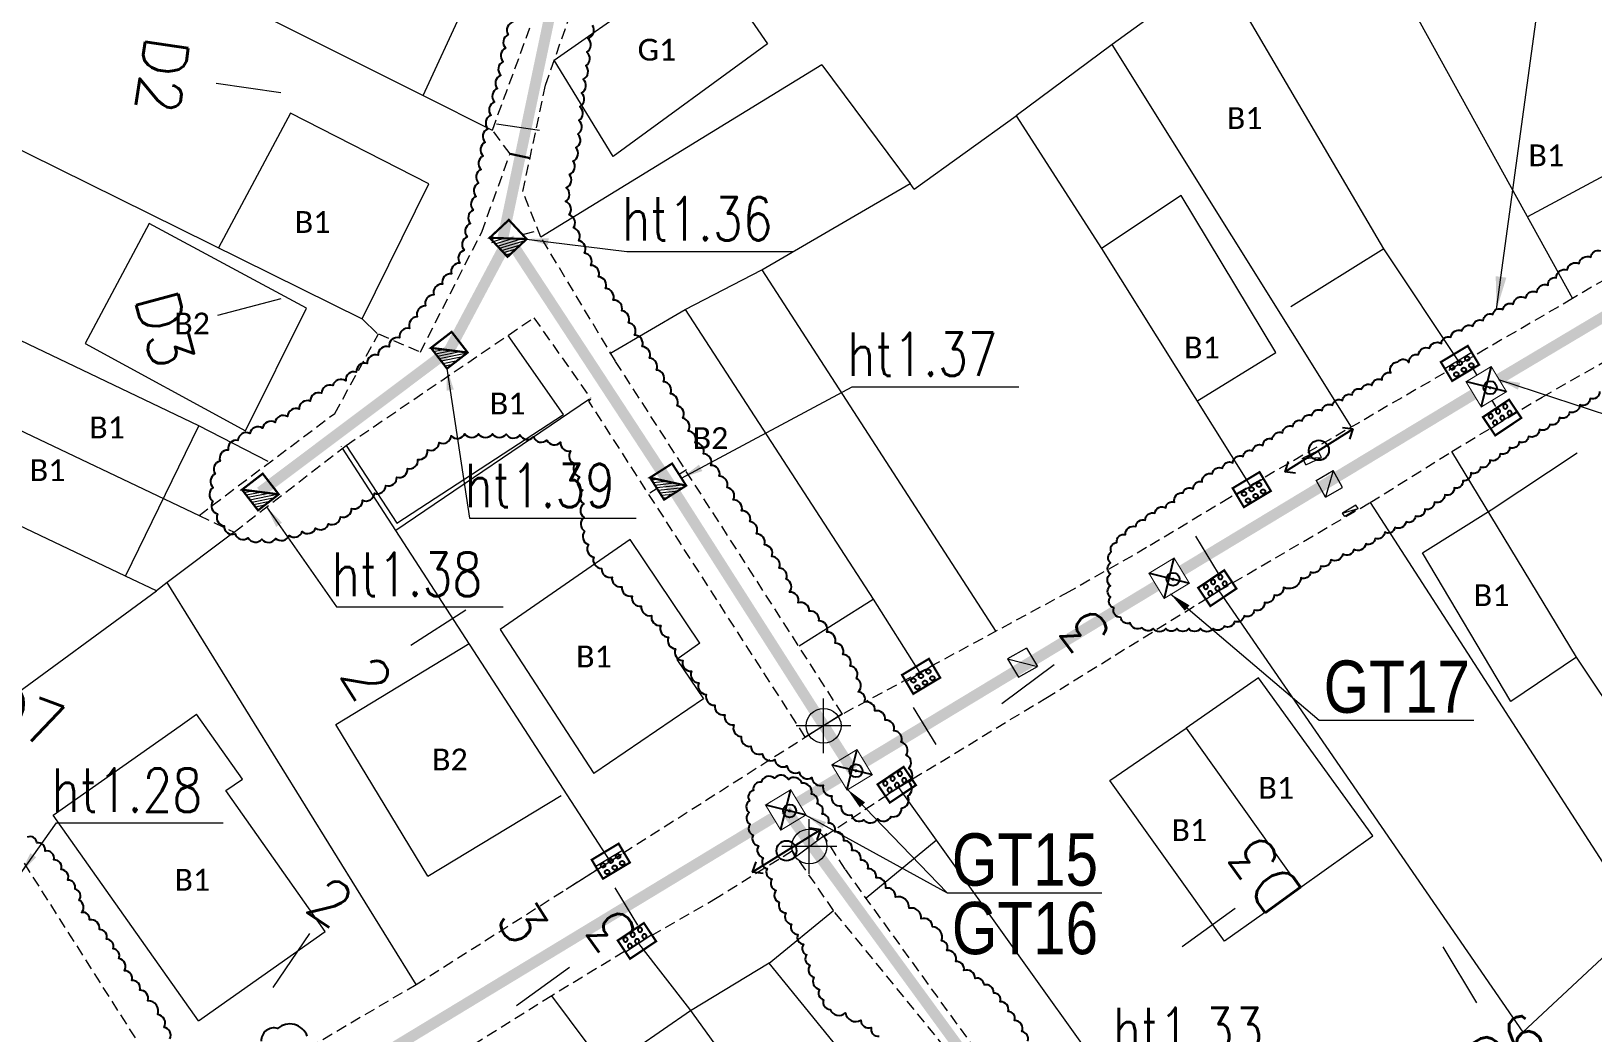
# Model space of a CAD drawing. Header units: metres. Extents: x -225 to 1156, y -96 to 896.
# Drawn here: x 913 to 984.7, y 137.9 to 183.8 of the extents above; entities that cross this region are included whole.
import ezdxf

# ---------------------------------------------------------------- set-up
doc = ezdxf.new("R2010")
doc.units = ezdxf.units.M
doc.header["$MEASUREMENT"] = 0
for name, pattern in [('ACAD_ISO05W100', [33, 24, -3, 0, -3, 0, -3]), ('DASHED', [0.75, 0.5, -0.25]), ('HIDDEN', [0.375, 0.25, -0.125])]:
    doc.linetypes.add(name, pattern=pattern)
for name, color, linetype in [('Diep_Layer8', 8, 'Continuous'), ('duong', 3, 'Continuous'), ('ga', 5, 'Continuous'), ('NOI', 2, 'Continuous'), ('TK cong D300', 7, 'ACAD_ISO05W100'), ('TUYEN', 7, 'Continuous')]:
    doc.layers.add(name, color=color, linetype=linetype)
for name, color, linetype, lineweight in [('LC Khac', 4, 'Continuous', 9), ('LC MANH DUT', 35, 'HIDDEN', 5), ('LC Net dam 1', 30, 'Continuous', 30), ('LC Net manh', 239, 'Continuous', 5), ('LC Net thay', 7, 'Continuous', 25), ('LC Text1', 3, 'Continuous', 20), ('LC Text2', 7, 'Continuous', 25), ('Level 10', 7, 'Continuous', 0), ('TK ga cong D300', 4, 'Continuous', 25), ('TK ga cong D500', 7, 'Continuous', 25)]:
    doc.layers.add(name, color=color, linetype=linetype, lineweight=lineweight)
doc.styles.add('LC 3', font='vnsimli.shx', dxfattribs={"width": 0.75})
doc.styles.add('Legend', font='calibri.ttf')
doc.styles.add('T2', font='', dxfattribs={"width": 0.8})
doc.styles.add('TENCOC', font='Vnromanc.shx')
doc.styles.get('T2').set_extended_font_data('.VnArialH')
doc.linetypes.add('ZIGZAG', pattern='A,0.0001,-0.2,[131,ltypeshp.shx,S=0.2,R=0,X=-0.2,Y=0],-0.4,[131,ltypeshp.shx,S=0.2,R=180,X=0.2,Y=0],-0.2', length=0.8001)
doc.dimstyles.get("Standard").update_dxf_attribs({"dimtxt": 0.18, "dimasz": 0.18, "dimexe": 0.18, "dimexo": 0.0625, "dimgap": 0.09, "dimtad": 0, "dimtih": 1, "dimtoh": 1, "dimdec": 4, "dimzin": 0, "dimdsep": 46, "dimtxsty": 'Standard', "dimcen": 0.09, "dimadec": 0, "dimazin": 0, "dimtfac": 1, "dimtdec": 4, "dimtofl": 0, "dimtmove": 0, "dimatfit": 3, "dimfxl": 1, "dimtolj": 1, "dimtzin": 0, "dimarcsym": 0})

# ---------------------------------------------------------------- blocks, each defined once
blk = doc.blocks.new('dj')
at = {"layer": 'Diep_Layer8', "color": 6}
blk.add_line((598291.756, 2304639.493), (598295.458, 2304639.493), dxfattribs=at)
for points in [[(598292.139, 2304639.811), (598291.756, 2304639.493)], [(598292.139, 2304639.175), (598291.756, 2304639.493)], [(598295.074, 2304639.811), (598295.458, 2304639.493)], [(598295.074, 2304639.175), (598295.458, 2304639.493)]]:
    blk.add_lwpolyline(points, dxfattribs=at)
blk.add_circle((598293.607, 2304639.493), 0.459, dxfattribs=at)
blk = doc.blocks.new('NENHIENTRANG')
at = {"layer": 'duong', "color": 4, "linetype": 'HIDDEN', "lineweight": 0, "ltscale": 2}
for p, q in [((1.94, 91.503), (5.091, 100.498)), ((-0.501, 89.437), (1.293, 94.314)), ((0.899, 86.616), (1.94, 91.503)), ((0.309, 88.353), (-0.501, 89.437)), ((-0.99, 84.753), (0.309, 88.353)), ((1.724, 84.527), (0.899, 86.616)), ((-3.805, 79.249), (-0.99, 84.753)), ((5.15, 78.828), (1.724, 84.527)), ((52.522, 83.748), (49.064, 81.705)), ((49.064, 81.705), (45.118, 79.412)), ((47.669, 77.184), (54.669, 81.181)), ((-7.209, 74.966), (1.406, 80.826)), ((1.406, 80.826), (4.004, 77.134)), ((-7.73, 76.436), (-5.725, 80.084)), ((-5.725, 80.084), (-3.805, 79.249)), ((15.565, 62.63), (5.15, 78.828)), ((45.118, 79.412), (33.324, 72.561)), ((13.858, 61.577), (3.926, 76.998)), ((43.532, 74.684), (47.669, 77.184)), ((-13.961, 71.751), (-7.73, 76.436)), ((-12.353, 70.986), (-7.209, 74.966)), ((39.781, 72.346), (43.532, 74.684)), ((33.324, 72.561), (29.52, 70.273)), ((-13.961, 71.751), (-12.353, 70.986)), ((32.841, 68.291), (39.781, 72.346)), ((29.52, 70.273), (25.958, 68.247)), ((25.958, 68.247), (15.565, 62.63)), ((24.896, 63.367), (32.841, 68.291)), ((18.133, 59.268), (24.896, 63.367)), ((-4.004, 50.216), (13.858, 61.577)), ((14.718, 57.022), (18.133, 59.268)), ((-22.793, 57.053), (-16.649, 47.387)), ((15.683, 55.519), (14.718, 57.022)), ((13.274, 56.353), (9.813, 54.196)), ((15.155, 53.614), (13.274, 56.353)), ((27.863, 38.683), (15.683, 55.519)), ((9.813, 54.196), (6.202, 52.118)), ((21.215, 46.163), (15.155, 53.614)), ((6.202, 52.118), (2.229, 49.705)), ((-14.106, 44.288), (-4.004, 50.216)), ((2.229, 49.705), (-2.394, 46.808))]:
    blk.add_line(p, q, dxfattribs=at)
at = {"layer": 'duong', "color": 4, "linetype": 'Continuous', "lineweight": 0}
blk.add_line((3.926, 76.998), (4.017, 77.094), dxfattribs=at)
at = {"layer": 'ga', "linetype": 'Continuous', "lineweight": 0}
for p, q in [((36.644, 74.359), (37.546, 74.414)), ((38.082, 73.811), (37.721, 72.588)), ((38.509, 71.853), (39.234, 72.063)), ((23.143, 65.164), (24.511, 64.813)), ((12.213, 58.568), (12.955, 59)), ((12.955, 59), (12.676, 57.803)), ((12.955, 59), (13.419, 58.235)), ((12.213, 58.568), (12.676, 57.803)), ((12.676, 57.803), (13.419, 58.235))]:
    blk.add_line(p, q, dxfattribs=at)
at = {"layer": 'ga', "linetype": 'Continuous', "lineweight": 0, "flags": 128}
for points in [[(37.546, 74.414), (37.398, 74.721), (36.685, 74.379)], [(36.644, 74.358), (36.644, 74.359)], [(36.644, 74.359), (36.645, 74.359)], [(36.833, 74.071), (36.685, 74.379)], [(36.833, 74.071), (37.546, 74.414)], [(37.294, 73.357), (38.082, 73.811)], [(38.506, 73.035), (38.082, 73.811)], [(37.721, 72.588), (37.297, 73.365)], [(37.721, 72.588), (38.506, 73.035)], [(39.122, 72.22), (38.509, 71.853)], [(38.62, 71.696), (38.509, 71.853)], [(39.234, 72.063), (38.62, 71.696)], [(39.234, 72.063), (39.122, 72.22)], [(24.009, 65.656), (23.143, 65.164)], [(24.009, 65.656), (24.511, 64.813)], [(23.143, 65.164), (23.644, 64.321)], [(23.644, 64.321), (24.511, 64.813)]]:
    blk.add_lwpolyline(points, dxfattribs=at)
at = {"layer": 'Level 10', "color": 8, "linetype": 'ByBlock', "lineweight": 13}
for p, q in [((38.72, 100.44), (49.064, 81.705)), ((-21.82, 100.13), (-3.68, 91.02)), ((32.79, 96.88), (27.94, 93.37)), ((40.4, 83.99), (32.96, 96.67)), ((27.94, 93.37), (23.53, 90.1)), ((38.915, 75.808), (27.94, 93.37)), ((14.62, 92.43), (1.724, 84.527)), ((14.62, 92.43), (18.67, 86.98)), ((-3.68, 91.02), (-0.508, 89.44)), ((-26.8, 90.82), (-6.48, 80.77)), ((18.85, 86.72), (23.53, 90.1)), ((23.53, 90.1), (27.45, 84.01)), ((11.86, 83.02), (18.67, 86.98)), ((18.85, 86.72), (18.67, 86.98)), ((27.45, 84.01), (34.264, 73.107)), ((43.9, 78.73), (40.4, 83.99)), ((8.34, 81.21), (11.86, 83.02)), ((11.86, 83.02), (22.597, 66.43)), ((-33.94, 81.25), (-13.961, 71.751)), ((4.89, 79.19), (8.34, 81.21)), ((8.34, 81.21), (16.97, 67.91)), ((-13.97, 75.87), (-23.49, 80.42)), ((-6.48, 80.77), (-5.779, 80.107)), ((-17.34, 68.96), (-35.89, 77.82)), ((3.96, 77.09), (-4.93, 71.06)), ((-10.79, 74.23), (-13.97, 75.87)), ((-7.418, 74.907), (-7.42, 74.91)), ((-4.93, 71.06), (-7.374, 74.839)), ((49.24, 65.25), (43.532, 74.684)), ((39.781, 72.346), (52.2, 53.1)), ((-12.353, 70.986), (-15.42, 68.67)), ((4.911, 55.886), (-4.93, 71.06)), ((-15.91, 68.29), (-17.34, 68.96)), ((-25.35, 61.38), (-15.91, 68.29)), ((-15.42, 68.67), (-15.91, 68.29)), ((-3.994, 50.222), (-15.42, 68.67)), ((32.841, 68.291), (46.78, 48.03)), ((16.97, 67.91), (19.094, 64.537)), ((53.21, 59.29), (49.24, 65.25)), ((31.328, 61.989), (36.546, 54.657)), ((18.133, 59.268), (19.87, 56.84)), ((19.87, 56.84), (31.17, 41.03)), ((12.204, 51.198), (15.155, 53.614)), ((52.2, 53.1), (46.78, 48.03)), ((6.212, 52.101), (8.54, 49.09)), ((18.272, 43.736), (12.204, 51.198)), ((18.93, 27.36), (2.229, 49.705)), ((8.54, 49.09), (22.06, 30.54))]:
    blk.add_line(p, q, dxfattribs=at)
at = {"layer": 'Level 10', "color": 8, "linetype": 'ByBlock', "lineweight": 0}
for p, q in [((2.343, 92.655), (9.28, 97.52)), ((9.28, 97.52), (12.13, 93.4)), ((-3.68, 91.02), (-1.82, 95.03)), ((12.13, 93.4), (5.04, 88.23)), ((5.04, 88.23), (2.343, 92.655)), ((-9.77, 90.21), (-13.07, 84.03)), ((-3.42, 86.97), (-9.77, 90.21)), ((-6.48, 80.77), (-3.42, 86.97)), ((47.02, 85.47), (50.55, 87.37)), ((31.1, 86.43), (27.45, 84.01)), ((35.45, 79.23), (31.1, 86.43)), ((-16.25, 85.15), (-19.19, 79.64)), ((-9.03, 81.26), (-16.25, 85.15)), ((40.4, 83.99), (36.14, 81.33)), ((-11.83, 75.64), (-9.03, 81.26)), ((-19.19, 79.64), (-11.83, 75.64)), ((2.76, 76.39), (0.218, 80.018)), ((31.83, 76.99), (35.45, 79.23)), ((-4.89, 71.4), (2.76, 76.39)), ((-17.34, 68.96), (-13.97, 75.87)), ((-7.209, 74.966), (-4.89, 71.4)), ((45.33, 72.01), (49.28, 74.63)), ((42.18, 70.04), (45.33, 72.01)), ((5.83, 70.64), (-0.14, 66.51)), ((9.02, 65.89), (5.83, 70.64)), ((46.23, 63.21), (42.18, 70.04)), ((13.58, 65.77), (16.97, 67.91)), ((-0.14, 66.51), (4.16, 59.91)), ((-7.69, 62.16), (-1.56, 65.87)), ((9.02, 65.89), (7.96, 65.14)), ((49.24, 65.25), (46.23, 63.21)), ((7.96, 65.14), (9.19, 63.33)), ((34.66, 64.29), (31.33, 61.99)), ((39.9, 57.04), (34.66, 64.29)), ((9.19, 63.33), (4.16, 59.91)), ((-14.83, 62.1), (-14.07, 62.63)), ((-11.97, 59.65), (-14.07, 62.63)), ((-20.65, 57.99), (-14.83, 62.1)), ((-3.46, 55.19), (-7.69, 62.16)), ((27.84, 59.58), (31.33, 61.99)), ((-12.73, 59.12), (-11.97, 59.65)), ((33.1, 52.21), (27.84, 59.58)), ((-8.17, 52.66), (-12.73, 59.12)), ((-3.46, 55.19), (2.66, 58.9)), ((-13.98, 48.56), (-20.65, 57.99)), ((16.65, 54.2), (19.87, 56.84)), ((36.55, 54.66), (39.9, 57.04)), ((36.55, 54.66), (33.1, 52.21)), ((-13.98, 48.56), (-8.17, 52.66)), ((12.204, 51.198), (8.59, 49.02)), ((8.59, 49.02), (4.74, 46.36))]:
    blk.add_line(p, q, dxfattribs=at)
at = {"layer": 'Diep_Layer8', "linetype": 'Continuous', "lineweight": 0, "rotation": 32.05699687046553}
for p in [(716187.825, -2270706.41), (716163.395, -2270724.792)]:
    blk.add_blockref('dj', p, dxfattribs=at)
at = {"layer": 'Level 10', "color": 8, "linetype": 'Continuous', "lineweight": 0, "style": 'Legend'}
blk.add_text('G1', height=1, dxfattribs=at).set_placement((6.163, 92.629))
at = {"layer": 'Level 10', "color": 8, "linetype": 'Continuous', "lineweight": 13, "style": 'Legend'}
for s, p in [('B1', (33.2, 89.49)), ('B1', (47.04, 87.78)), ('B1', (-9.57, 84.72)), (' B2', (-15.45, 80.06)), ('B1', (31.24, 78.96)), ('B1', (-0.62, 76.39)), ('B1', (-19, 75.29)), ('B2', (8.69, 74.8)), ('B1', (-21.73, 73.33)), ('B1', (44.53, 67.59)), ('B1', (3.342, 64.778)), ('B2', (-3.268, 60.048)), ('B1', (34.65, 58.75)), ('B1', (30.66, 56.81)), ('B1', (-15.088, 54.528))]:
    blk.add_text(s, height=1, dxfattribs=at).set_placement(p)
blk = doc.blocks.new('bu lon')
at = {"layer": 'LC Khac', "color": 9}
for p, q in [((0, -0.786), (0, 0.786)), ((0.786, 0), (-0.786, 0))]:
    blk.add_line(p, q, dxfattribs=at)
at = {"layer": 'LC Khac', "color": 7}
blk.add_circle((0, 0), 0.5, dxfattribs=at)
blk = doc.blocks.new('MM')
at = {"layer": 'LC Khac', "xscale": 2.289702860291335, "yscale": 2.289702860291335, "zscale": 2.289702860291335}
blk.add_blockref('bu lon', (0, 0), dxfattribs=at)
blk = doc.blocks.new('COCTRENTUYEN')
at = {"layer": 'LC Net thay', "lineweight": 0, "flags": 128}
blk.add_lwpolyline([(88.283, 223.51), (86.575, 222.457)], dxfattribs=at)
at = {"layer": 'TUYEN', "color": 1, "lineweight": 0}
for p, q in [((62.513, 252.029), (59.544, 252.462)), ((62.514, 242.581), (59.613, 241.814)), ((71.002, 228.279), (68.471, 226.668)), ((78.136, 217.07), (75.605, 215.459))]:
    blk.add_line(p, q, dxfattribs=at)
at = {"layer": 'TUYEN', "color": 2, "lineweight": 0}
for p, q in [((74.387, 250.3), (72.408, 250.588)), ((74.115, 245.65), (72.181, 245.139)), ((117.219, 239.347), (118.251, 237.633)), ((81.125, 234.722), (79.438, 233.648)), ((104.485, 231.68), (105.516, 229.967)), ((91.522, 223.824), (92.559, 222.114)), ((88.259, 223.513), (86.572, 222.439)), ((85.957, 216.843), (87.563, 218.035)), ((77.839, 215.532), (78.876, 213.821)), ((115.832, 212.832), (117.379, 210.262))]:
    blk.add_line(p, q, dxfattribs=at)
at = {"layer": 'TUYEN', "color": 3, "lineweight": 0}
for p, q in [((95.592, 223.996), (98.001, 225.785)), ((103.866, 212.85), (106.3, 214.604))]:
    blk.add_line(p, q, dxfattribs=at)
at = {"layer": 'TUYEN', "color": 5, "lineweight": 0}
blk.add_line((63.826, 213.444), (62.148, 210.958), dxfattribs=at)
at = {"layer": 'TUYEN', "color": 6, "lineweight": 0}
blk.add_line((73.325, 210.138), (75.759, 211.892), dxfattribs=at)
at = {"layer": 'LC MANH DUT', "xscale": 0.6987324145411622, "yscale": 0.6987324145411622, "zscale": 0.6987324145411622, "rotation": 359.999216292062}
for p in [(87.416, 222.976, 0), (86.76, 217.439, 0)]:
    blk.add_blockref('MM', p, dxfattribs=at)
at = {"layer": 'TUYEN', "color": 1, "lineweight": 0, "style": 'TENCOC'}
for s, rotation, p in [('D2', 261.71241, (56.335, 254.71)), ('D3', 284.81948, (55.779, 242.622)), ('2', 302.47395, (65.16, 225.351)), ('3', 302.47395, (72.294, 214.142))]:
    blk.add_text(s, height=2, rotation=rotation, dxfattribs=at).set_placement(p)
at = {"layer": 'TUYEN', "color": 3, "lineweight": 0, "style": 'TENCOC'}
for s, rotation, p in [('3', 126.59122, (100.707, 227.172)), ('D3', 125.76318, (109.507, 215.285))]:
    blk.add_text(s, height=2, rotation=rotation, dxfattribs=at).set_placement(p)
at = {"layer": 'TUYEN', "color": 5, "lineweight": 0, "style": 'TENCOC'}
for s, rotation, p in [('D7', 339.66404, (48.811, 223.099)), ('2', 325.96927, (63.519, 214.539))]:
    blk.add_text(s, height=2, rotation=rotation, dxfattribs=at).set_placement(p)
at = {"layer": 'TUYEN', "color": 6, "lineweight": 0, "style": 'TENCOC'}
blk.add_text('3', height=2, rotation=125.77064, dxfattribs=at).set_placement((78.989, 213.397))
at = {"layer": 'TUYEN', "color": 2, "lineweight": 0, "style": 'TENCOC'}
blk.add_text('D6', height=2, rotation=31.04939, dxfattribs=at).set_placement((117.797, 206.428))
blk = doc.blocks.new('GALOAI1')
at = {"layer": 'TK ga cong D500', "const_width": 0.1}
blk.add_lwpolyline([(-1.3, 1.3), (-1.3, 0), (0, 0), (0, 1.3), (-1.3, 1.3)], dxfattribs=at)
at = {"linetype": 'Continuous'}
blk.add_wipeout([(-1.3, 1.3), (0, 1.3), (0, 0), (-1.3, 0)], dxfattribs=at)
for p, q in [((0, 1.3), (-1.3, 0)), ((-1.3, 1.3), (0, 0))]:
    blk.add_line(p, q)
at = {"layer": 'TK ga cong D500'}
for p, q in [((-0.811, 0.78), (-0.749, 0.78)), ((-0.78, 0.811), (-0.78, 0.749))]:
    blk.add_line(p, q, dxfattribs=at)
for radius in [0.3, 0.0306]:
    blk.add_circle((-0.78, 0.78), radius, dxfattribs=at)
blk = doc.blocks.new('GALOAI2')
at = {"linetype": 'Continuous'}
blk.add_wipeout([(-0.6, 0.6), (0.6, 0.6), (0.6, -0.6), (-0.6, -0.6)], dxfattribs=at)
at = {"layer": 'LC Net manh', "linetype": 'Continuous'}
h = blk.add_hatch(dxfattribs=at)
h.set_pattern_fill('ANSI31', color=256, angle=18.72017)
h.set_pattern_definition([(63.720168, (-430.56159, -204.90511), (-0.112080292, 0.05534445), [])])
h.paths.add_polyline_path([(0.6, 0.6), (-0.6, -0.6), (0.6, -0.6)])
at = {"layer": 'TK ga cong D300', "const_width": 0.1}
blk.add_lwpolyline([(-0.6, -0.6), (0.6, -0.6), (0.6, 0.6), (-0.6, 0.6), (-0.6, -0.6), (0.6, 0.6)], dxfattribs=at)
blk = doc.blocks.new('HOGATHU')
at = {"layer": 'LC Net manh', "color": 2, "linetype": 'Continuous', "flags": 128}
blk.add_lwpolyline([(0.72, 0), (-0.72, 0)], dxfattribs=at)
at = {"layer": 'NOI', "color": 5, "const_width": 0.1}
blk.add_lwpolyline([(0.72, -0.65), (-0.72, -0.65), (-0.72, 0.36), (0.72, 0.36), (0.72, -0.65)], dxfattribs=at)
at = {"layer": 'TK cong D300'}
for centre in [(-0.401, -0.128), (-0.401, -0.488), (0, -0.128), (0, -0.488), (0.401, -0.128), (0.401, -0.488)]:
    blk.add_circle(centre, 0.101, dxfattribs=at)

msp = doc.modelspace()

# ---------------------------------------------------------------- linework, layer by layer
at = {"layer": 'LC Net dam 1', "linetype": 'Continuous', "flags": 128}
msp.add_lwpolyline([(934.992, 178.221), (935.91, 178.025)], dxfattribs=at)
at = {"layer": 'LC Net thay', "linetype": 'Continuous', "flags": 128}
for points in [[(919.384, 137.597, 0.520567), (919.124, 138.117, 0.520567), (919.124, 138.117, 0.520567), (918.826, 138.712, 0.520567), (918.826, 138.712, 0.520567), (918.38, 139.344, 0.520567), (918.38, 139.344, 0.520567), (918.008, 139.827, 0.520567), (918.008, 139.827, 0.520567), (917.637, 140.272, 0.520567), (917.637, 140.272, 0.520567), (917.302, 140.718, 0.520567), (917.302, 140.718, 0.520567), (917.042, 141.276, 0.520567), (917.042, 141.276, 0.520567), (916.782, 141.721, 0.520567), (916.782, 141.721, 0.520567), (916.484, 142.167, 0.520567), (916.484, 142.167, 0.520567), (916.15, 142.613, 0.520567), (916.15, 142.613, 0.520567), (915.704, 143.059, 0.520567), (915.704, 143.059, 0.520567), (915.332, 143.393, 0.520567), (915.332, 143.393, 0.520567), (915.22, 143.951, 0.520567), (915.22, 143.951, 0.520567), (915.035, 144.471, 0.520567), (915.035, 144.471, 0.520567), (914.7, 144.879, 0.520567), (914.7, 144.879, 0.520567), (914.403, 145.362, 0.520567), (914.403, 145.362, 0.520567), (914.068, 145.808, 0.520567), (914.068, 145.808, 0.520567), (913.659, 146.217, 0.520567), (913.659, 146.217, 0.520567), (913.287, 146.589, 0.520567), (913.287, 146.589, 0.520567), (912.841, 146.849, 0.520567)], [(925.69, 137.716, 0.520567), (924.327, 138.073, 0.520567), (923.579, 137.484, 0.520567)]]:
    msp.add_lwpolyline(points, format="xyb", dxfattribs=at)
at = {"layer": 'TK ga cong D500', "linetype": 'DASHED', "ltscale": 3, "const_width": 0.5}
msp.add_lwpolyline([(862.425, -69.311), (867.265, -51.404), (872.167, -33.567), (876.997, -17.364), (881.282, -2.989), (885.567, 11.386), (891.421, 30.509), (897.406, 49.592), (903.392, 68.676), (905.7, 81.113), (909.683, 98.195), (914.695, 117.556), (920.68, 131.525), (921.53, 132.508), (925.414, 134.628), (947.645, 148.101), (950.687, 149.944), (965.237, 158.736), (979.788, 167.53), (994.765, 176.449)], dxfattribs=at)

# ---------------------------------------------------------------- block references
at = {"layer": 'LC Net dam 1', "linetype": 'Continuous', "lineweight": 0}
msp.add_blockref('NENHIENTRANG', (934.683, 89.868), dxfattribs=at)
at = {"layer": 'LC Net dam 1', "linetype": 'Continuous', "rotation": 30.9032835054002}
for p in [(968.952, 162.929), (953.781, 154.359), (939.543, 145.874)]:
    msp.add_blockref('HOGATHU', p, dxfattribs=at)
at = {"layer": 'LC Net dam 1', "linetype": 'Continuous', "xscale": -1, "rotation": 213.7781044234542}
msp.add_blockref('HOGATHU', (940.897, 141.97), dxfattribs=at)
at = {"layer": 'LC Text2', "linetype": 'Continuous', "lineweight": 0}
msp.add_blockref('COCTRENTUYEN', (861.965, -71.013), dxfattribs=at)

# ---------------------------------------------------------------- texts
at = {"layer": 'LC Text1', "color": 3, "style": 'LC 3', "width": 0.8}
for s, p in [('ht1.36', (940.132, 174.24)), ('ht1.37', (950.461, 168.02)), ('ht1.39', (932.906, 161.996)), ('ht1.38', (926.81, 157.92)), ('ht1.28', (913.959, 148.014)), ('ht1.33', (962.649, 137.027))]:
    msp.add_text(s, height=1.9947, rotation=0.00078, dxfattribs=at).set_placement(p)
at = {"layer": 'LC Text2', "style": 'T2', "width": 0.8}
for s, p in [('GT17', (972.329, 152.561)), ('GT15', (955.268, 144.628)), ('GT16', (955.268, 141.48))]:
    msp.add_text(s, height=2.4, rotation=360, dxfattribs=at).set_placement(p)

# ---------------------------------------------------------------- leaders
at = {"layer": 'LC Net thay', "linetype": 'Continuous'}
for points, override in [([(980.263, 171.081), (986.55, 217.234), (1028.639, 217.234)], {"dimtxt": 0.5, "dimasz": 1.5, "dimgap": 0.09, "dimtad": 0, "dimdec": 2, "dimdsep": 0, "dimtdec": 2, "dimtix": 1, "dimlwd": 0, "dimlwe": 0}), ([(912.54, 145.207), (914.184, 147.514), (921.836, 147.514)], {"dimtxt": 0.5, "dimasz": 1, "dimgap": 0.09, "dimtad": 0, "dimdec": 2, "dimdsep": 0, "dimtdec": 2, "dimtix": 1, "dimlwd": 0, "dimlwe": 0})]:
    msp.add_leader(points, dimstyle='Standard', override=override, dxfattribs=at)

# ---------------------------------------------------------------- next in the draw order: block references
at = {"layer": 'LC Net dam 1', "linetype": 'Continuous'}
for p, rotation in [((934.908, 174.335), 313.0206446394823), ((932.208, 169.203), 307.731995543591), ((923.538, 162.695), 307.731995543591), ((942.247, 163.172), 302.4739451954545)]:
    msp.add_blockref('GALOAI2', p, dxfattribs=dict(at, rotation=rotation))
at = {"layer": 'TK ga cong D500', "rotation": 211.2176741749549}
for p in [(978.895, 167.746), (964.344, 158.955), (949.794, 150.163), (946.752, 148.32)]:
    msp.add_blockref('GALOAI1', p, dxfattribs=at)

# ---------------------------------------------------------------- next in the draw order: linework, layer by layer
at = {"layer": 'LC Net thay', "linetype": 'Continuous', "ltscale": 10, "flags": 128}
msp.add_lwpolyline([(935.143, 184.271, 0.520567), (934.902, 183.687, 0.520567), (934.792, 183.071, 0.520567), (934.674, 182.451, 0.520567), (934.57, 181.828, 0.520567), (934.414, 181.216, 0.520567), (934.282, 180.597, 0.520567), (934.122, 179.986, 0.520567), (933.971, 179.372, 0.520567), (933.847, 178.753, 0.520567), (933.758, 178.127, 0.520567), (933.662, 177.502, 0.520567), (933.553, 176.88, 0.520567), (933.435, 176.258, 0.520567), (933.306, 175.639, 0.520567), (933.177, 175.021, 0.520567), (933.027, 174.406, 0.520567), (932.891, 173.79, 0.520567), (932.695, 173.197, 0.520567), (932.308, 172.707, 0.520567), (931.888, 172.235, 0.520567), (931.495, 171.74, 0.520567), (931.112, 171.237, 0.520567), (930.733, 170.73, 0.520567), (930.382, 170.204, 0.520567), (929.917, 169.777, 0.520567), (929.443, 169.359, 0.520567), (928.937, 168.98, 0.520567), (928.433, 168.598, 0.520567), (927.94, 168.202, 0.520567), (927.452, 167.8, 0.520567), (926.867, 167.583, 0.520567), (926.344, 167.229, 0.520567), (925.823, 166.871, 0.520567), (925.315, 166.495, 0.520567), (924.779, 166.159, 0.520567), (924.21, 165.887, 0.520567), (923.635, 165.623, 0.520567), (923.049, 165.387, 0.520567), (922.508, 165.065, 0.520567), (922.058, 164.623, 0.520567), (921.687, 164.112, 0.520567), (921.462, 163.531, 0.520567), (921.37, 162.907, 0.520567), (921.356, 162.275, 0.520567), (921.573, 161.69, 0.520567), (921.874, 161.138, 0.520567), (922.375, 160.772, 0.520567), (922.982, 160.594, 0.520567), (923.609, 160.525, 0.520567), (924.237, 160.567, 0.520567), (924.854, 160.704, 0.520567), (925.461, 160.88, 0.520567), (926.073, 161.037, 0.520567), (926.671, 161.24, 0.520567), (927.221, 161.55, 0.520567), (927.723, 161.935, 0.520567), (928.229, 162.314, 0.520567), (928.769, 162.641, 0.520567), (929.292, 162.997, 0.520567), (929.8, 163.373, 0.520567), (930.293, 163.77, 0.520567), (930.762, 164.192, 0.520567), (931.207, 164.637, 0.520567), (931.748, 164.964, 0.520567), (932.295, 165.27, 0.520567), (932.919, 165.36, 0.520567), (933.551, 165.36, 0.520567), (934.183, 165.36, 0.520567), (934.815, 165.357, 0.520567), (935.446, 165.314, 0.520567), (936.068, 165.22, 0.520567), (936.684, 165.078, 0.520567), (937.308, 164.978, 0.520567), (937.775, 164.586, 0.520567), (937.973, 163.995, 0.520567), (938.18, 163.398, 0.520567), (938.33, 162.785, 0.520567), (938.378, 162.156, 0.520567), (938.391, 161.524, 0.520567), (938.413, 160.892, 0.520567), (938.587, 160.285, 0.520567), (938.835, 159.707, 0.520567), (939.196, 159.19, 0.520567), (939.673, 158.781, 0.520567), (940.13, 158.345, 0.520567), (940.595, 157.921, 0.520567), (941.017, 157.451, 0.520567), (941.486, 157.027, 0.520567), (941.913, 156.564, 0.520567), (942.261, 156.037, 0.520567), (942.589, 155.496, 0.520567), (942.921, 154.958, 0.520567), (943.315, 154.467, 0.520567), (943.656, 153.937, 0.520567), (943.999, 153.406, 0.520567), (944.391, 152.91, 0.520567), (944.842, 152.467, 0.520567), (945.269, 152.009, 0.520567), (945.603, 151.472, 0.520567), (946.039, 151.023, 0.520567), (946.57, 150.682, 0.520567), (947.141, 150.411, 0.520567), (947.702, 150.12, 0.520567), (948.268, 149.838, 0.520567), (948.847, 149.584, 0.520567), (949.366, 149.246, 0.520567), (949.755, 148.75, 0.520567), (950.181, 148.286, 0.520567), (950.656, 147.87, 0.520567), (951.227, 147.646, 0.520567), (951.855, 147.694, 0.520567), (952.478, 147.805, 0.520567), (952.961, 148.183, 0.520567), (953.245, 148.741, 0.520567), (953.295, 149.369, 0.520567), (953.286, 150.001, 0.520567), (953.172, 150.617, 0.520567), (952.946, 151.208, 0.520567), (952.607, 151.733, 0.520567), (952.203, 152.22, 0.520567), (951.74, 152.649, 0.520567), (951.256, 153.042, 0.520567), (950.969, 153.525, 0.520567), (950.895, 154.142, 0.520567), (950.608, 154.704, 0.520567), (950.27, 155.238, 0.520567), (949.914, 155.76, 0.520567), (949.533, 156.264, 0.520567), (949.168, 156.781, 0.520567), (948.718, 157.223, 0.520567), (948.221, 157.615, 0.520567), (947.816, 158.095, 0.520567), (947.669, 158.687, 0.520567), (947.35, 159.206, 0.520567), (947.002, 159.732, 0.520567), (946.669, 160.269, 0.520567), (946.295, 160.775, 0.520567), (946.004, 161.335, 0.520567), (945.621, 161.836, 0.520567), (945.238, 162.335, 0.520567), (944.952, 162.898, 0.520567), (944.597, 163.418, 0.520567), (944.207, 163.915, 0.520567), (943.87, 164.449, 0.520567), (943.49, 164.954, 0.520567), (943.167, 165.495, 0.520567), (942.922, 166.077, 0.520567), (942.658, 166.652, 0.520567), (942.353, 167.205, 0.520567), (942.041, 167.751, 0.520567), (941.71, 168.288, 0.520567), (941.397, 168.837, 0.520567), (941.056, 169.369, 0.520567), (940.711, 169.899, 0.520567), (940.426, 170.461, 0.520567), (940.119, 171.01, 0.520567), (939.728, 171.506, 0.520567), (939.373, 172.029, 0.520567), (939.054, 172.573, 0.520567), (938.705, 173.098, 0.520567), (938.406, 173.656, 0.520567), (938.143, 174.23, 0.520567), (937.899, 174.813, 0.520567), (937.707, 175.414, 0.520567), (937.546, 176.025, 0.520567), (937.569, 176.655, 0.520567), (937.715, 177.27, 0.520567), (937.879, 177.88, 0.520567), (938.017, 178.495, 0.520567), (938.098, 179.122, 0.520567), (938.156, 179.751, 0.520567), (938.198, 180.382, 0.520567), (938.279, 181.009, 0.520567), (938.35, 181.635, 0.520567), (938.47, 182.253, 0.520567), (938.515, 182.884, 0.520567), (938.56, 183.515, 0.520567), (938.779, 184.106, 0.520567)], format="xyb", dxfattribs=at)
at = {"layer": 'LC Net thay', "linetype": 'Continuous', "flags": 128}
for points in [[(984.99, 167.309, -0.520567), (984.555, 166.983, -0.520567), (984.555, 166.983, -0.520567), (984.084, 166.694, -0.520567), (984.084, 166.694, -0.520567), (983.613, 166.367, -0.520567), (983.613, 166.367, -0.520567), (983.141, 166.114, -0.520567), (983.141, 166.114, -0.520567), (982.706, 165.788, -0.520567), (982.706, 165.788, -0.520567), (982.235, 165.57, -0.520567), (982.235, 165.57, -0.520567), (981.728, 165.244, -0.520567), (981.728, 165.244, -0.520567), (981.293, 164.991, -0.520567), (981.293, 164.991, -0.520567), (980.858, 164.737, -0.520567), (980.858, 164.737, -0.520567), (980.423, 164.447, -0.520567), (980.423, 164.447, -0.520567), (979.952, 164.158, -0.520567), (979.952, 164.158, -0.520567), (979.517, 163.831, -0.520567), (979.517, 163.831, -0.520567), (979.078, 163.573, -0.520567), (979.078, 163.573, -0.520567), (978.716, 163.21, -0.520567), (978.716, 163.21, -0.520567), (978.317, 162.884, -0.520567), (978.317, 162.884, -0.520567), (977.882, 162.558, -0.520567), (977.882, 162.558, -0.520567), (977.411, 162.232, -0.520567), (977.411, 162.232, -0.520567), (976.976, 161.906, -0.520567), (976.976, 161.906, -0.520567), (976.541, 161.58, -0.520567), (976.541, 161.58, -0.520567), (976.106, 161.326, -0.520567), (976.106, 161.326, -0.520567), (975.598, 161.073, -0.520567), (975.598, 161.073, -0.520567), (975.127, 160.856, -0.520567), (975.127, 160.856, -0.520567), (974.692, 160.566, -0.520567), (974.692, 160.566, -0.520567), (974.257, 160.312, -0.520567), (974.257, 160.312, -0.520567), (973.713, 160.058, -0.520567), (973.713, 160.058, -0.520567), (973.206, 159.841, -0.520567), (973.206, 159.841, -0.520567), (972.662, 159.588, -0.520567), (972.662, 159.588, -0.520567), (972.191, 159.298, -0.520567), (972.191, 159.298, -0.520567), (971.72, 159.008, -0.520567), (971.72, 159.008, -0.520567), (971.285, 158.754, -0.520567), (971.285, 158.754, -0.520567), (970.485, 158.316, -0.520567), (970.485, 158.316, -0.520567), (970.05, 157.953, -0.520567), (970.05, 157.953, -0.520567), (969.615, 157.627, -0.520567), (969.615, 157.627, -0.520567), (969.144, 157.265, -0.520567), (969.144, 157.265, -0.520567), (968.672, 157.012, -0.520567), (968.672, 157.012, -0.520567), (968.237, 156.758, -0.520567), (968.237, 156.758, -0.520567), (967.766, 156.541, -0.520567), (967.766, 156.541, -0.520567), (967.259, 156.432, -0.520567), (967.259, 156.432, -0.520567), (966.679, 156.432, -0.520567), (966.679, 156.432, -0.520567), (966.135, 156.432, -0.520567), (966.135, 156.432, -0.520567), (965.591, 156.432, -0.520567), (965.591, 156.432, -0.520567), (965.084, 156.432, -0.520567), (965.084, 156.432, -0.520567), (964.504, 156.432, -0.520567), (964.504, 156.432, -0.520567), (963.997, 156.468, -0.520567), (963.997, 156.468, -0.520567), (963.453, 156.685, -0.520567), (963.453, 156.685, -0.520567), (963.018, 156.939, -0.520567), (963.018, 156.939, -0.520567), (962.692, 157.374, -0.520567), (962.692, 157.374, -0.520567), (962.547, 157.881, -0.520567), (962.547, 157.881, -0.520567), (962.547, 158.388, -0.520567), (962.547, 158.388, -0.520567), (962.547, 158.932, -0.520567), (962.547, 158.932, -0.520567), (962.547, 159.439, -0.520567), (962.547, 159.439, -0.520567), (962.583, 159.946, -0.520567), (962.583, 159.946, -0.520567), (962.837, 160.381, -0.520567), (962.837, 160.381, -0.520567), (963.235, 160.743, -0.520567), (963.235, 160.743, -0.520567), (963.707, 161.105, -0.520567), (963.707, 161.105, -0.520567), (964.142, 161.395, -0.520567), (964.142, 161.395, -0.520567), (964.577, 161.721, -0.520567), (964.577, 161.721, -0.520567), (965.084, 161.975, -0.520567), (965.084, 161.975, -0.520567), (965.476, 162.227, -0.520567), (965.875, 162.662, -0.520567), (965.875, 162.662, -0.520567), (966.346, 162.843, -0.520567), (966.346, 162.843, -0.520567), (966.745, 163.169, -0.520567), (966.745, 163.169, -0.520567), (967.216, 163.531, -0.520567), (967.216, 163.531, -0.520567), (967.687, 163.785, -0.520567), (967.687, 163.785, -0.520567), (968.159, 164.039, -0.520567), (968.159, 164.039, -0.520567), (968.63, 164.328, -0.520567), (968.63, 164.328, -0.520567), (969.065, 164.582, -0.520567), (969.065, 164.582, -0.520567), (969.536, 164.836, -0.520567), (969.536, 164.836, -0.520567), (969.971, 165.125, -0.520567), (969.971, 165.125, -0.520567), (970.442, 165.415, -0.520567), (970.442, 165.415, -0.520567), (970.913, 165.705, -0.520567), (970.913, 165.705, -0.520567), (971.348, 165.959, -0.520567), (971.348, 165.959, -0.520567), (971.783, 166.212, -0.520567), (971.783, 166.212, -0.520567), (972.255, 166.43, -0.520567), (972.255, 166.43, -0.520567), (972.726, 166.683, -0.520567), (972.726, 166.683, -0.520567), (973.197, 166.901, -0.520567), (973.197, 166.901, -0.520567), (973.632, 167.154, -0.520567), (973.632, 167.154, -0.520567), (974.067, 167.408, -0.520567), (974.067, 167.408, -0.520567), (974.538, 167.589, -0.520567), (974.538, 167.589, -0.520567), (975.009, 167.843, -0.520567), (975.009, 167.843, -0.520567), (975.408, 168.169, -0.520567), (975.408, 168.169, -0.520567), (975.734, 168.676, -0.520567), (975.734, 168.676, -0.520567), (976.242, 168.64, -0.520567), (976.242, 168.64, -0.520567), (976.677, 169.002, -0.520567), (976.677, 169.002, -0.520567), (977.184, 169.292, -0.520567), (977.184, 169.292, -0.520567), (977.728, 169.509, -0.520567), (977.728, 169.509, -0.520567), (978.163, 169.799, -0.520567), (978.163, 169.799, -0.520567), (978.67, 170.089, -0.520567), (978.67, 170.089, -0.520567), (979.178, 170.306, -0.520567), (979.178, 170.306, -0.520567), (979.649, 170.56, -0.520567), (979.649, 170.56, -0.520567), (980.084, 170.849, -0.520567), (980.084, 170.849, -0.520567), (980.555, 171.067, -0.520567), (980.555, 171.067, -0.520567), (981.026, 171.32, -0.520567), (981.026, 171.32, -0.520567), (981.606, 171.61, -0.520567), (981.606, 171.61, -0.520567), (982.114, 171.864, -0.520567), (982.114, 171.864, -0.520567), (982.621, 172.19, -0.520567), (982.621, 172.19, -0.520567), (982.996, 172.526, -0.520567), (982.996, 172.526, -0.520567), (983.504, 172.888, -0.520567), (983.504, 172.888, -0.520567), (984.048, 173.178, -0.520567), (984.048, 173.178, -0.520567), (984.591, 173.468, -0.520567), (984.591, 173.468, -0.520567), (985.026, 173.758, -0.520567)], [(958.739, 137.482, 0.520567), (958.481, 137.925, 0.520567), (958.481, 137.925, 0.520567), (958.148, 138.442, 0.520567), (958.148, 138.442, 0.520567), (957.852, 138.849, 0.520567), (957.852, 138.849, 0.520567), (957.483, 139.292, 0.520567), (957.483, 139.292, 0.520567), (957.187, 139.698, 0.520567), (957.187, 139.698, 0.520567), (956.743, 140.068, 0.520567), (956.743, 140.068, 0.520567), (956.337, 140.363, 0.520567), (956.337, 140.363, 0.520567), (955.819, 140.733, 0.520567), (955.819, 140.733, 0.520567), (955.45, 141.139, 0.520567), (955.45, 141.139, 0.520567), (955.043, 141.656, 0.520567), (955.043, 141.656, 0.520567), (954.785, 142.099, 0.520567), (954.785, 142.099, 0.520567), (954.374, 142.737, 0.520567), (954.374, 142.737, 0.520567), (953.856, 143.106, 0.520567), (953.856, 143.106, 0.520567), (953.302, 143.586, 0.520567), (953.302, 143.586, 0.520567), (952.673, 144.103, 0.520567), (952.673, 144.103, 0.520567), (952.23, 144.51, 0.520567), (952.23, 144.51, 0.520567), (951.786, 144.99, 0.520567), (951.786, 144.99, 0.520567), (951.417, 145.396, 0.520567), (951.417, 145.396, 0.520567), (951.084, 145.803, 0.520567), (951.084, 145.803, 0.520567), (950.678, 146.246, 0.520567), (950.678, 146.246, 0.520567), (950.308, 146.689, 0.520567), (950.308, 146.689, 0.520567), (949.901, 147.096, 0.520567), (949.901, 147.096, 0.520567), (949.606, 147.502, 0.520567), (949.606, 147.502, 0.520567), (949.31, 147.908, 0.520567), (949.31, 147.908, 0.520567), (949.088, 148.389, 0.520567), (949.088, 148.389, 0.520567), (948.83, 148.832, 0.520567), (948.83, 148.832, 0.520567), (948.388, 149.33, 0.520567), (947.767, 149.503, 0.520567), (947.767, 149.503, 0.520567), (947.132, 149.561, 0.520567), (947.132, 149.561, 0.520567), (946.511, 149.374, 0.520567), (946.511, 149.374, 0.520567), (946.164, 148.998, 0.520567), (946.164, 148.998, 0.520567), (945.977, 148.522, 0.520567), (945.977, 148.522, 0.520567), (945.962, 147.988, 0.520567), (945.962, 147.988, 0.520567), (946.006, 147.44, 0.520567), (946.006, 147.44, 0.520567), (946.15, 146.949, 0.520567), (946.15, 146.949, 0.520567), (946.395, 146.459, 0.520567), (946.395, 146.459, 0.520567), (946.612, 145.91, 0.520567), (946.612, 145.91, 0.520567), (946.796, 145.407, 0.520567), (946.796, 145.407, 0.520567), (947.017, 144.927, 0.520567), (947.017, 144.927, 0.520567), (947.202, 144.41, 0.520567), (947.202, 144.41, 0.520567), (947.35, 143.856, 0.520567), (947.35, 143.856, 0.520567), (947.646, 143.376, 0.520567), (947.646, 143.376, 0.520567), (947.905, 142.858, 0.520567), (947.905, 142.858, 0.520567), (948.2, 142.378, 0.520567), (948.2, 142.378, 0.520567), (948.459, 141.935, 0.520567), (948.459, 141.935, 0.520567), (948.607, 141.455, 0.520567), (948.607, 141.455, 0.520567), (948.755, 140.974, 0.520567), (948.755, 140.974, 0.520567), (948.939, 140.42, 0.520567), (948.939, 140.42, 0.520567), (949.198, 139.866, 0.520567), (949.198, 139.866, 0.520567), (949.383, 139.386, 0.520567), (949.383, 139.386, 0.520567), (949.679, 138.943, 0.520567), (949.679, 138.943, 0.520567), (950.385, 138.782, 0.520567), (950.385, 138.782, 0.520567), (951.087, 138.45, 0.520567), (951.087, 138.45, 0.520567), (951.567, 138.117, 0.520567), (951.567, 138.117, 0.520567), (951.937, 137.711, 0.520567)]]:
    msp.add_lwpolyline(points, format="xyb", dxfattribs=at)
at = {"layer": 'TK ga cong D300', "linetype": 'ZIGZAG', "ltscale": 1.5, "const_width": 0.5}
for points in [[(941.73, 198.974), (936.917, 185.019), (934.665, 174.344)], [(923.538, 162.695), (932.208, 169.203), (934.934, 174.334)], [(934.934, 174.334), (942.247, 163.172), (950.687, 149.944)], [(976.697, 112.855), (965.091, 123.69), (956.905, 135.409), (947.645, 148.101)]]:
    msp.add_lwpolyline(points, dxfattribs=at)

# ---------------------------------------------------------------- next in the draw order: block references
at = {"layer": 'LC Net dam 1', "linetype": 'Continuous', "rotation": 30.9032835054002}
msp.add_blockref('HOGATHU', (978.508, 168.722), dxfattribs=at)
at = {"layer": 'LC Net dam 1', "linetype": 'Continuous', "xscale": -1, "rotation": 213.7781044234542}
for p in [(980.597, 165.992), (967.526, 158.16), (952.818, 149.137)]:
    msp.add_blockref('HOGATHU', p, dxfattribs=at)

# ---------------------------------------------------------------- next in the draw order: leaders
at = {"layer": 'LC Net thay', "linetype": 'Continuous'}
for points in [[(935.756, 174.306), (940.357, 173.74), (948.008, 173.74)], [(932.101, 168.361), (933.131, 161.495), (940.783, 161.495)], [(980.345, 167.861), (995.397, 162.909), (1002.498, 162.909)], [(942.857, 163.331), (950.686, 167.519), (958.337, 167.519)], [(923.823, 162.009), (927.035, 157.42), (934.686, 157.42)], [(965.302, 158.015), (972.116, 152.23), (979.217, 152.23)], [(950.468, 149.052), (955.054, 144.296), (962.155, 144.296)], [(948.537, 147.882), (955.054, 144.296), (962.155, 144.296)]]:
    msp.add_leader(points, dimstyle='Standard', override={"dimtxt": 0.5, "dimasz": 1, "dimgap": 0.09, "dimtad": 0, "dimdec": 2, "dimdsep": 0, "dimtdec": 2, "dimtix": 1, "dimlwd": 0, "dimlwe": 0}, dxfattribs=at)

doc.saveas('drawing.dxf')
